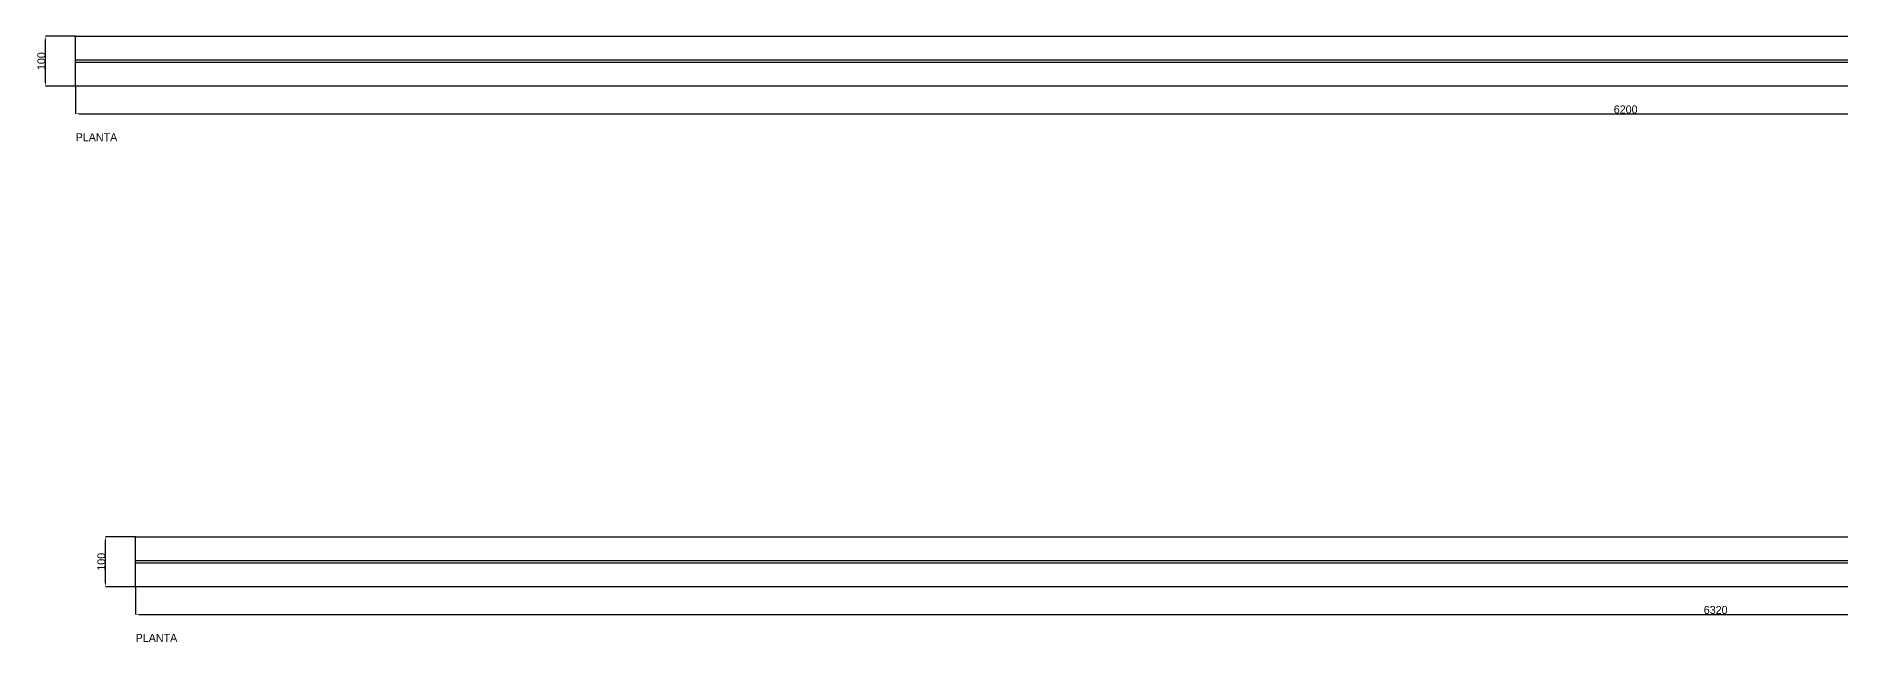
# Model space of a CAD drawing. Header units: millimetres. Extents: x -79 to 13940, y -87340 to 371.
# Drawn here: x 6721 to 10330, y -24577 to -23367 of the extents above; entities that cross this region are included whole.
import ezdxf

# ---------------------------------------------------------------- set-up
doc = ezdxf.new("R2010")
doc.units = ezdxf.units.MM
for name, color, linetype in [('R18_COTAS_P', 1, 'Continuous'), ('R18_PIEZAS_P', 3, 'Continuous'), ('R18_TEXTOS', 7, 'Continuous')]:
    doc.layers.add(name, color=color, linetype=linetype)
doc.dimstyles.get("Standard").update_dxf_attribs({"dimtxt": 2.5, "dimasz": 2.5, "dimexe": 1.25, "dimexo": 0.625, "dimtad": 1, "dimcen": 2.5, "dimazin": 3, "dimtfac": 1, "dimtmove": 0, "dimatfit": 3})

# ---------------------------------------------------------------- blocks, each defined once
blk = doc.blocks.new('_CLOSEDFILLED')
at = {"color": 0, "linetype": 'BYBLOCK'}
blk.add_solid([(-1, 0.16), (0, 0), (-1, -0.16)], dxfattribs=at)
blk = doc.blocks.new('*D111')
for p, q in [((6800, -23467), (6800, -23522)), ((13000, -23467), (13000, -23522)), ((6807, -23522), (12993, -23522))]:
    blk.add_line(p, q)
at = {"layer": 'Defpoints'}
for p in [(6800, -23467), (13000, -23467), (6800, -23522)]:
    blk.add_point(p, dxfattribs=at)
at = {"layer": 'R18_COTAS_P', "xscale": 7, "yscale": 7, "rotation": 180}
blk.add_blockref('_CLOSEDFILLED', (6800, -23522), dxfattribs=at)
at = {"layer": 'R18_COTAS_P', "xscale": 7, "yscale": 7}
blk.add_blockref('_CLOSEDFILLED', (13000, -23522), dxfattribs=at)
at = {"layer": 'R18_COTAS_P', "insert": (9900, -23513.4), "char_height": 16, "attachment_point": 5}
blk.add_mtext('6200', dxfattribs=at)
blk = doc.blocks.new('*D112')
for p, q in [((6800, -23367), (6740, -23367)), ((6740, -23460), (6740, -23374)), ((6800, -23467), (6740, -23467))]:
    blk.add_line(p, q)
at = {"layer": 'Defpoints'}
for p in [(6800, -23367), (6740, -23467), (6800, -23467)]:
    blk.add_point(p, dxfattribs=at)
at = {"layer": 'R18_COTAS_P', "xscale": 7, "yscale": 7}
for p, rotation in [((6740, -23367), 90), ((6740, -23467), 270)]:
    blk.add_blockref('_CLOSEDFILLED', p, dxfattribs=dict(at, rotation=rotation))
at = {"layer": 'R18_COTAS_P', "insert": (6731.4, -23417), "char_height": 16, "attachment_point": 5, "rotation": 90}
blk.add_mtext('100', dxfattribs=at)
blk = doc.blocks.new('*D117')
for p, q in [((6920, -24467), (6920, -24522)), ((13240, -24467), (13240, -24522)), ((6927, -24522), (13233, -24522))]:
    blk.add_line(p, q)
at = {"layer": 'Defpoints'}
for p in [(6920, -24467), (13240, -24467), (6920, -24522)]:
    blk.add_point(p, dxfattribs=at)
at = {"layer": 'R18_COTAS_P', "xscale": 7, "yscale": 7, "rotation": 180}
blk.add_blockref('_CLOSEDFILLED', (6920, -24522), dxfattribs=at)
at = {"layer": 'R18_COTAS_P', "xscale": 7, "yscale": 7}
blk.add_blockref('_CLOSEDFILLED', (13240, -24522), dxfattribs=at)
at = {"layer": 'R18_COTAS_P', "insert": (10080, -24513.4), "char_height": 16, "attachment_point": 5}
blk.add_mtext('6320', dxfattribs=at)
blk = doc.blocks.new('*D118')
for p, q in [((6920, -24367), (6860, -24367)), ((6860, -24460), (6860, -24374)), ((6920, -24467), (6860, -24467))]:
    blk.add_line(p, q)
at = {"layer": 'Defpoints'}
for p in [(6920, -24367), (6860, -24467), (6920, -24467)]:
    blk.add_point(p, dxfattribs=at)
at = {"layer": 'R18_COTAS_P', "xscale": 7, "yscale": 7}
for p, rotation in [((6860, -24367), 90), ((6860, -24467), 270)]:
    blk.add_blockref('_CLOSEDFILLED', p, dxfattribs=dict(at, rotation=rotation))
at = {"layer": 'R18_COTAS_P', "insert": (6851.4, -24417), "char_height": 16, "attachment_point": 5, "rotation": 90}
blk.add_mtext('100', dxfattribs=at)

msp = doc.modelspace()

# ---------------------------------------------------------------- linework, layer by layer
at = {"layer": 'R18_PIEZAS_P'}
for p, q in [((6800, -23466.975), (6800, -23366.975)), ((6800, -23366.975), (13000, -23366.975)), ((6800, -23419.775), (6800, -23414.175)), ((6800, -23414.175), (13000, -23414.175)), ((13000, -23419.775), (6800, -23419.775)), ((13000, -23466.975), (6800, -23466.975)), ((6920, -24466.975), (6920, -24366.975)), ((6920, -24366.975), (13240, -24366.975)), ((6920, -24419.775), (6920, -24414.175)), ((6920, -24414.175), (13240, -24414.175)), ((13240, -24419.775), (6920, -24419.775)), ((13240, -24466.975), (6920, -24466.975))]:
    msp.add_line(p, q, dxfattribs=at)

# ---------------------------------------------------------------- texts
at = {"layer": 'R18_TEXTOS'}
for p in [(6800, -23576.975), (6920, -24576.975)]:
    msp.add_text('PLANTA', height=16, dxfattribs=at).set_placement(p)

# ---------------------------------------------------------------- dimensions: what is measured, and where the dimension line sits
at = {"layer": 'R18_COTAS_P'}
for base, p1, p2, picture, middle in [((6740, -23466.975), (6800, -23466.975), (6800, -23366.975), '*D112', (6731.375, -23416.975)), ((6860, -24466.975), (6920, -24466.975), (6920, -24366.975), '*D118', (6851.375, -24416.975))]:
    dim = msp.add_linear_dim(base=base, p1=p1, p2=p2, angle=90, dimstyle='Standard', override={"dimtxt": 16, "dimasz": 7, "dimtad": 1, "dimdec": 2}, dxfattribs=at)
    dim.commit()
    dim.dimension.update_dxf_attribs({"geometry": picture, "text_midpoint": middle})
for base, p1, p2, picture, middle in [((6800, -23521.975), (6800, -23466.975), (13000, -23466.975), '*D111', (9900, -23513.35)), ((6920, -24521.975), (6920, -24466.975), (13240, -24466.975), '*D117', (10080, -24513.35))]:
    dim = msp.add_linear_dim(base=base, p1=p1, p2=p2, dimstyle='Standard', override={"dimtxt": 16, "dimasz": 7, "dimtad": 1, "dimdec": 2}, dxfattribs=at)
    dim.commit()
    dim.dimension.update_dxf_attribs({"geometry": picture, "text_midpoint": middle})

doc.saveas('drawing.dxf')
